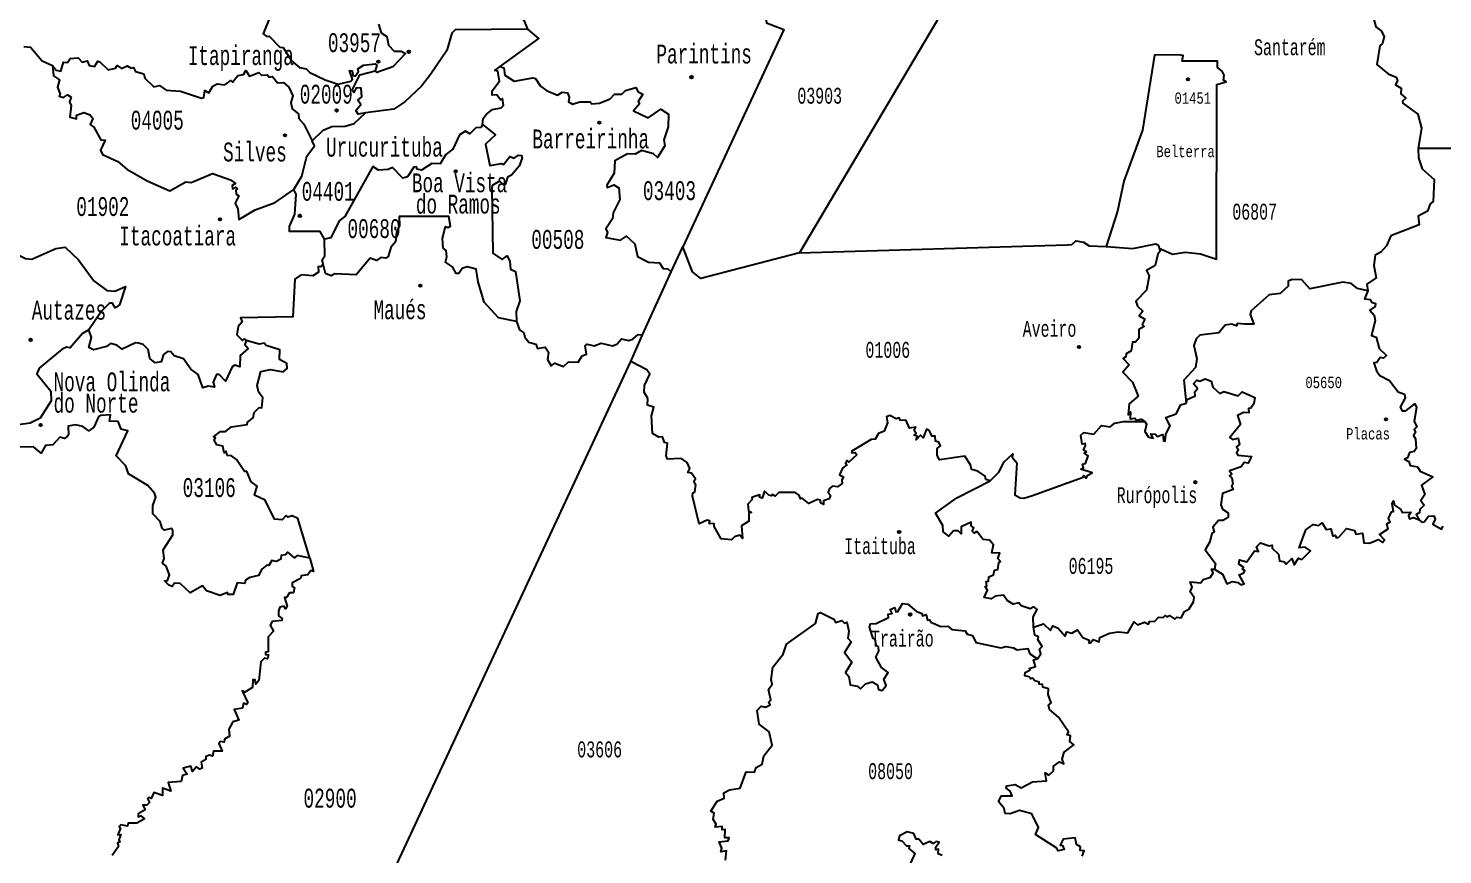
# Model space of a CAD drawing. Header units: millimetres. Extents: x 9851 to 10267, y 23387 to 23778.
# Drawn here: x 9999.4 to 10050.6, y 23670.3 to 23700.3 of the extents above; entities that cross this region are included whole.
import ezdxf
from ezdxf.enums import TextEntityAlignment as Align

# ---------------------------------------------------------------- set-up
doc = ezdxf.new("R2010")
doc.units = ezdxf.units.MM
doc.layers.add('3', color=7, linetype='Continuous')
doc.styles.add('MONOTXT', font='MONOTXT', dxfattribs={"height": 0.2})

# ---------------------------------------------------------------- blocks, each defined once
blk = doc.blocks.new('SEDE')
at = {"layer": '3', "color": 7, "linetype": 'Continuous'}
blk.add_circle((0, 0), 0.00451, dxfattribs=at)

msp = doc.modelspace()

# ---------------------------------------------------------------- linework, layer by layer
at = {"color": 7, "linetype": 'Continuous'}
for p, q in [((10052.203, 23695.922), (10049.727, 23695.932)), ((10022.658, 23691.462), (10023.078, 23692.368)), ((10021.617, 23689.174), (10022.658, 23691.462)), ((10021.197, 23688.211), (10021.617, 23689.174)), ((10012.151, 23668.789), (10021.197, 23688.211))]:
    msp.add_line(p, q, dxfattribs=at)
for points in [[(10034.54, 23703.214), (10034.545, 23702.892), (10034.16, 23702.826), (10034.076, 23702.53), (10033.889, 23702.371), (10033.834, 23702.174), (10033.384, 23701.957), (10033.29, 23701.821), (10033.198, 23701.876), (10033.017, 23701.821), (10032.845, 23701.568), (10032.642, 23701.495), (10032.566, 23701.031), (10027.311, 23692.149)], [(10026.86, 23702.01), (10026.613, 23701.552), (10026.57, 23701.235), (10026.101, 23700.566), (10026.112, 23700.481), (10026.738, 23700.232), (10023.078, 23692.368)], [(10017.465, 23700.243), (10017.33, 23700.573), (10016.69, 23700.996)], [(10008.155, 23700.766), (10007.877, 23700.076), (10008.009, 23699.978), (10008.092, 23699.998), (10008.474, 23699.598), (10008.594, 23699.584), (10008.894, 23699.105), (10009.193, 23698.866), (10009.433, 23698.807), (10009.56, 23698.678), (10010.123, 23698.41), (10010.59, 23698.259), (10011.049, 23698.37), (10011.104, 23698.433), (10011, 23698.754), (10011.095, 23698.74), (10011.122, 23698.581), (10011.202, 23698.541), (10011.33, 23698.711), (10011.3, 23698.81), (10011.507, 23698.947), (10011.926, 23698.99), (10011.989, 23698.942), (10011.935, 23698.741)], [(10012.047, 23700.432), (10012.149, 23700.119), (10012.351, 23699.981), (10012.417, 23699.667), (10012.623, 23699.447), (10012.871, 23699.454), (10013.03, 23699.362), (10012.57, 23698.89), (10011.989, 23698.681), (10011.935, 23698.741)], [(10048.098, 23700.643), (10048.191, 23700.334), (10048.384, 23700.187), (10048.493, 23699.978), (10048.435, 23699.732), (10048.328, 23699.645), (10048.218, 23698.971), (10048.638, 23698.629), (10048.925, 23698.507), (10048.972, 23698.394), (10048.906, 23698.234), (10049.1, 23698.115), (10049.095, 23697.912), (10049.28, 23697.752), (10049.15, 23697.636), (10049.168, 23697.568), (10049.712, 23697.168), (10049.847, 23696.66), (10049.727, 23695.932)], [(10017.465, 23700.243), (10014.83, 23700.225), (10014.713, 23700.099), (10014.533, 23699.482), (10013.933, 23698.607), (10013.615, 23698.187), (10013.009, 23697.614), (10012.608, 23697.348), (10011.585, 23697.217)], [(10016.465, 23698.899), (10017.862, 23699.907), (10017.465, 23700.243)], [(9999.197, 23699.623), (9999.446, 23699.593), (9999.865, 23699.099), (10000.244, 23698.927)], [(10040.338, 23692.311), (10040.82, 23692.097), (10041.278, 23692.175), (10041.837, 23692.105), (10042.413, 23691.915), (10042.432, 23698.246), (10042.765, 23698.337), (10042.664, 23698.396), (10042.687, 23698.579), (10042.62, 23698.729), (10042.455, 23698.856), (10042.456, 23699.091), (10041.174, 23699.09), (10041.205, 23699.292), (10041.009, 23699.322), (10040.173, 23699.303), (10039.734, 23696.594), (10039.057, 23694.742), (10038.83, 23693.659), (10038.418, 23692.378)], [(10000.244, 23698.927), (10000.373, 23698.764), (10000.537, 23698.733), (10000.638, 23699.051), (10000.783, 23699.047), (10000.874, 23699.191), (10001.165, 23699.216), (10001.312, 23699.049), (10001.496, 23699.096), (10001.572, 23698.936), (10001.763, 23698.901), (10001.881, 23699.086), (10001.956, 23699.068), (10002.258, 23698.772), (10002.517, 23698.833), (10002.578, 23698.928), (10002.734, 23698.82), (10002.951, 23698.915), (10003.093, 23698.831), (10003.179, 23698.858), (10003.253, 23698.712), (10003.549, 23698.63), (10003.591, 23698.473), (10003.91, 23698.164), (10004.12, 23698.21), (10004.362, 23698.04), (10004.874, 23698.002), (10005.642, 23697.747), (10005.723, 23697.769), (10005.756, 23698.024), (10005.907, 23697.944), (10006.054, 23698.18), (10006.204, 23698.273), (10006.489, 23698.227), (10006.705, 23698.387), (10006.758, 23698.324), (10006.953, 23698.573), (10007.159, 23698.604), (10007.245, 23698.748), (10007.383, 23698.545), (10007.712, 23698.681), (10007.813, 23698.583), (10008.028, 23698.594), (10008.095, 23698.516), (10008.21, 23698.531), (10008.393, 23698.299), (10008.606, 23698.316), (10008.8, 23698.15), (10008.942, 23697.829), (10008.881, 23697.59), (10008.925, 23697.362), (10009.147, 23697.186), (10009.165, 23697.007), (10009.345, 23696.812), (10009.652, 23696.205)], [(10000.244, 23698.927), (10000.272, 23698.559), (10000.489, 23698.411), (10000.421, 23698.143), (10000.52, 23697.894), (10000.487, 23697.825), (10000.641, 23697.77), (10000.789, 23697.868), (10000.917, 23697.79), (10000.859, 23697.616), (10000.918, 23697.484), (10000.867, 23697.056), (10001.112, 23697.003), (10001.112, 23697.135), (10001.372, 23697.233), (10001.6, 23697.148), (10001.706, 23697.018), (10001.603, 23696.792), (10001.739, 23696.695), (10001.994, 23696.244), (10002.146, 23696.232), (10001.98, 23695.871), (10002.049, 23695.712), (10002.602, 23695.454), (10002.931, 23695.181), (10003.675, 23694.755), (10004.486, 23694.391), (10005.069, 23694.72), (10005.26, 23694.691), (10006.031, 23695.025), (10006.693, 23694.793), (10006.873, 23694.664), (10006.746, 23694.588), (10006.758, 23694.47), (10006.882, 23694.521), (10006.937, 23694.465), (10006.877, 23694.417), (10006.9, 23694.274), (10006.997, 23694.212), (10006.855, 23693.94), (10006.95, 23693.745), (10006.997, 23693.351), (10007.58, 23693.709), (10008.302, 23693.969), (10008.984, 23694.444)], [(10015.818, 23696.795), (10015.839, 23697.009), (10015.958, 23697.153), (10016.183, 23697.337), (10016.502, 23697.395), (10016.578, 23697.48), (10016.548, 23697.739), (10016.47, 23697.695), (10016.337, 23697.866), (10016.174, 23697.856), (10016.172, 23698.015), (10016.436, 23698.363), (10016.372, 23698.722), (10016.267, 23698.755), (10016.465, 23698.899)], [(10016.465, 23698.899), (10016.598, 23698.843), (10016.625, 23698.582), (10016.972, 23698.365), (10017.638, 23698.488), (10017.739, 23698.456), (10017.926, 23698.186), (10018.135, 23698.026), (10018.539, 23697.864), (10018.712, 23697.967), (10018.897, 23697.939), (10018.964, 23697.785), (10018.938, 23697.614), (10019.079, 23697.533), (10019.351, 23697.622), (10019.717, 23697.618), (10019.783, 23697.542), (10020.056, 23697.574), (10020.441, 23697.727), (10020.606, 23697.892), (10020.871, 23697.894), (10021.002, 23698.027), (10021.38, 23698.13), (10021.463, 23697.978), (10021.625, 23697.898), (10021.455, 23697.628), (10021.505, 23697.548), (10021.291, 23697.293), (10021.819, 23697.042), (10022.278, 23697.353), (10022.562, 23697.168), (10022.55, 23696.705), (10022.395, 23696.243), (10022.422, 23696.028), (10022.157, 23695.599), (10022.011, 23695.729), (10021.583, 23695.854), (10021.35, 23695.721), (10021.073, 23695.734), (10020.616, 23695.485), (10020.594, 23695.036), (10020.326, 23694.599), (10020.335, 23694.516), (10020.577, 23694.616), (10020.763, 23694.496), (10020.796, 23694.081), (10020.553, 23693.591), (10020.536, 23693.382), (10020.287, 23693.019), (10020.35, 23692.888), (10020.286, 23692.703), (10020.825, 23692.611), (10021.039, 23692.747), (10021.336, 23692.467), (10021.438, 23692.012), (10021.829, 23691.803), (10022.235, 23691.787), (10022.365, 23691.577), (10022.533, 23691.562), (10022.658, 23691.462)], [(10011.585, 23697.217), (10011.317, 23697.166), (10011.227, 23697.307), (10011.413, 23697.522), (10011.306, 23697.678), (10011.443, 23697.799), (10011.419, 23698.114), (10011.246, 23698.121), (10011.162, 23697.959), (10011.099, 23698.037), (10011.37, 23698.59), (10011.935, 23698.741)], [(10009.652, 23696.205), (10010.051, 23696.588), (10010.355, 23696.722), (10010.841, 23696.738), (10011.174, 23696.829), (10011.585, 23697.217)], [(10015.818, 23696.795), (10015.756, 23696.688), (10015.581, 23696.673), (10015.357, 23696.461), (10015.208, 23696.548), (10014.982, 23696.418), (10014.742, 23695.9), (10014.493, 23695.712), (10014.28, 23695.375), (10013.989, 23695.38), (10013.615, 23695.145), (10013.452, 23695.173), (10013.431, 23695.263), (10013.335, 23695.249), (10013.102, 23694.899), (10012.936, 23694.846), (10012.555, 23695.241), (10012.4, 23695.161), (10012.054, 23695.137), (10011.846, 23695.271), (10010.827, 23693.458), (10010.624, 23693.306), (10010.325, 23692.691), (10010.097, 23692.645)], [(10015.818, 23696.795), (10016.287, 23696.425), (10015.933, 23696.082), (10016.082, 23695.306), (10016.51, 23695.387), (10016.575, 23695.345), (10016.81, 23695.634), (10016.972, 23695.58), (10017.123, 23695.683), (10017.23, 23695.667), (10017.253, 23695.59), (10017.152, 23695.292), (10016.872, 23694.962), (10016.722, 23694.885), (10016.657, 23694.644), (10016.59, 23694.603), (10016.46, 23694.729), (10016.373, 23694.711), (10016.172, 23694.581), (10016.16, 23694.48), (10016.194, 23692.133), (10016.529, 23691.911), (10016.717, 23692.033), (10016.815, 23691.838), (10016.834, 23691.559), (10017.016, 23691.469), (10017.169, 23690.41), (10017.038, 23690.016), (10017.053, 23689.658)], [(10008.984, 23694.444), (10009.279, 23694.928), (10009.457, 23695.643), (10009.736, 23696.017), (10009.652, 23696.205)], [(10049.727, 23695.932), (10049.732, 23695.591), (10049.869, 23695.186), (10050.296, 23694.809), (10050.267, 23694.009), (10050.154, 23693.927), (10050.057, 23693.653), (10049.727, 23693.474), (10049.759, 23693.163), (10048.733, 23692.759), (10048.573, 23692.399), (10048.363, 23692.166), (10048.166, 23692.064), (10048.116, 23691.694), (10048.199, 23691.244), (10047.867, 23691.015), (10047.898, 23690.773)], [(10010.097, 23692.645), (10009.939, 23692.916), (10008.83, 23692.917), (10008.826, 23693.104), (10009.018, 23693.553), (10009.065, 23694.261), (10008.984, 23694.444)], [(10017.053, 23689.658), (10016.405, 23689.794), (10015.881, 23690.363), (10015.659, 23691.096), (10015.596, 23691.551), (10015.265, 23691.638), (10015.08, 23691.582), (10014.962, 23691.403), (10014.861, 23691.397), (10014.735, 23691.642), (10014.48, 23691.811), (10014.529, 23692.008), (10014.501, 23692.226), (10014.389, 23692.315), (10014.371, 23692.678), (10014.48, 23693.104), (10014.569, 23693.062), (10014.658, 23693.112), (10014.594, 23693.46), (10012.797, 23693.461), (10012.813, 23693.131), (10012.698, 23692.898), (10012.662, 23692.548), (10012.499, 23692.342), (10012.406, 23692.02), (10012.32, 23691.953), (10012.134, 23691.978), (10011.975, 23691.864), (10011.749, 23691.954), (10011.247, 23691.355), (10010.464, 23691.387), (10010.331, 23691.308), (10010.133, 23691.404), (10010.051, 23691.733)], [(10010.051, 23691.733), (10010.01, 23691.896), (10010.107, 23692.039), (10010.097, 23692.645)], [(9998.415, 23692.363), (9999.26, 23691.943), (9999.496, 23691.92), (10000.363, 23692.3), (10000.694, 23692.358), (10001.181, 23691.896), (10001.735, 23691.132), (10002.21, 23690.786), (10002.499, 23690.764), (10002.883, 23690.93), (10002.667, 23690.267), (10002.505, 23690.157), (10002.419, 23690.329), (10002.309, 23690.323), (10002.015, 23690.033), (10001.56, 23689.358)], [(10027.311, 23692.149), (10023.733, 23691.222), (10023.423, 23691.463), (10023.078, 23692.368)], [(10027.311, 23692.149), (10037.005, 23692.434), (10037.176, 23692.446), (10037.317, 23692.585), (10037.594, 23692.531), (10037.797, 23692.398), (10038.418, 23692.378)], [(10038.418, 23692.378), (10039.387, 23692.301), (10040.212, 23692.473), (10040.308, 23692.428), (10040.338, 23692.311)], [(10040.338, 23692.311), (10040.379, 23692.213), (10040.29, 23692.101), (10040.196, 23691.692), (10039.88, 23691.507), (10039.976, 23691.312), (10039.88, 23690.795), (10039.497, 23690.396), (10039.554, 23690.211), (10039.74, 23690.031), (10039.618, 23689.865), (10039.817, 23689.741), (10039.719, 23689.548), (10039.797, 23689.479), (10039.602, 23689.373), (10039.599, 23689.061), (10039.479, 23688.915), (10039.376, 23688.907), (10039.323, 23688.591), (10039.144, 23688.488), (10039.135, 23688.381), (10039.032, 23688.318), (10039.249, 23688.084), (10039.015, 23687.829), (10039.373, 23687.463), (10039.578, 23686.951), (10039.246, 23686.683), (10039.212, 23686.28), (10039.301, 23686.382), (10039.291, 23686.136), (10039.46, 23686.163), (10039.516, 23686.08), (10039.68, 23686.12), (10039.821, 23686.037)], [(10010.051, 23691.733), (10009.958, 23691.634), (10009.869, 23691.646), (10009.877, 23691.448), (10009.674, 23691.314), (10009.249, 23691.346), (10009.018, 23691.191), (10008.942, 23689.831), (10007.052, 23689.793), (10007.107, 23689.644), (10006.972, 23689.477), (10006.918, 23689.178), (10007.127, 23688.969), (10007.18, 23689.028), (10007.26, 23688.969)], [(10047.898, 23690.773), (10047.528, 23690.849), (10047.292, 23691.04), (10046.987, 23691.088), (10045.798, 23690.845), (10045.501, 23691.163), (10045.155, 23691.175), (10045.016, 23691.115), (10045.017, 23690.942), (10044.719, 23690.67), (10044.318, 23690.621), (10043.674, 23690.043), (10043.633, 23689.919), (10043.764, 23689.569), (10043.434, 23689.559), (10043.169, 23689.591), (10043.135, 23689.507), (10042.957, 23689.569), (10042.728, 23689.521), (10042.497, 23689.25), (10041.807, 23689.165), (10041.672, 23689.031), (10041.588, 23688.793), (10041.699, 23688.323), (10041.657, 23687.989), (10041.228, 23687.532), (10041.318, 23686.705)], [(10047.898, 23690.773), (10047.774, 23690.478), (10047.983, 23690.458), (10048.036, 23690.358), (10048.177, 23690.306), (10048.16, 23690.203), (10047.976, 23690.068), (10048.127, 23689.893), (10048.163, 23689.692), (10048.025, 23689.155), (10048.195, 23689.093), (10048.309, 23688.683), (10048.571, 23688.432), (10048.463, 23688.328), (10048.343, 23688.36), (10048.221, 23688.18), (10048.117, 23688.168), (10048.213, 23687.868), (10048.333, 23687.704), (10048.683, 23687.517), (10048.996, 23687.113), (10049.23, 23687.022), (10049.255, 23686.893), (10049.064, 23686.554), (10049.146, 23686.42), (10049.28, 23686.426), (10049.599, 23686.677), (10049.656, 23686.541), (10049.58, 23686.055), (10049.678, 23685.844), (10049.578, 23685.752), (10049.624, 23685.637), (10049.548, 23685.529), (10049.623, 23685.408), (10049.655, 23685.057), (10049.577, 23684.946), (10049.406, 23684.916), (10049.333, 23684.727), (10049.232, 23684.677), (10049.385, 23684.593), (10049.427, 23684.446), (10049.702, 23684.396), (10049.794, 23684.244), (10050.257, 23684.035), (10049.847, 23683.734), (10049.963, 23683.39), (10049.816, 23683.176), (10049.937, 23683.008), (10049.777, 23682.846), (10049.766, 23682.728), (10049.649, 23682.674), (10049.756, 23682.478)], [(10017.053, 23689.658), (10017.164, 23689.355), (10017.323, 23689.253), (10017.353, 23689.089), (10017.494, 23688.916), (10017.75, 23688.839), (10017.807, 23688.687), (10018.087, 23688.726), (10018.217, 23688.547), (10018.172, 23688.285), (10018.303, 23688.058), (10018.445, 23688.147), (10018.755, 23688.029), (10018.936, 23688.202), (10019.286, 23688.182), (10019.426, 23688.421), (10019.588, 23688.48), (10019.534, 23688.777), (10019.613, 23688.844), (10019.871, 23688.779), (10020.114, 23688.874), (10020.527, 23688.773), (10020.685, 23688.835), (10020.857, 23689.03), (10021.104, 23688.971), (10021.272, 23689.019), (10021.455, 23689.189), (10021.617, 23689.174)], [(10001.56, 23689.358), (10001.324, 23689.229), (10000.874, 23688.705), (10000.752, 23688.729), (10000.595, 23688.657), (9999.757, 23687.967), (9999.669, 23687.758), (10000.175, 23687.138), (10000.187, 23686.789), (9999.789, 23686.158), (9999.436, 23685.981), (9999.001, 23685.912), (9998.634, 23685.598)], [(10007.26, 23688.969), (10007.204, 23688.828), (10007.327, 23688.682), (10007.035, 23688.424), (10007.025, 23688.016), (10006.846, 23688.075), (10006.747, 23688.021), (10006.505, 23687.497), (10006.282, 23687.738), (10006.177, 23687.738), (10006.067, 23687.46), (10006.111, 23687.275), (10005.883, 23687.319), (10005.686, 23687.262), (10005.52, 23687.738), (10005.248, 23687.935), (10004.982, 23688.311), (10004.649, 23688.418), (10004.524, 23688.558), (10004.412, 23688.576), (10004.265, 23688.462), (10004.173, 23688.2), (10003.959, 23688.161), (10003.768, 23688.314), (10003.706, 23688.646), (10003.526, 23688.827), (10003.357, 23688.87), (10003.249, 23688.882), (10002.763, 23688.663), (10002.571, 23688.808), (10002.34, 23688.865), (10002.197, 23688.758), (10001.727, 23688.634), (10001.557, 23688.718), (10001.648, 23689.077), (10001.56, 23689.358)], [(10009.563, 23681.088), (10009.133, 23682.52), (10008.92, 23682.621), (10008.769, 23682.572), (10008.703, 23682.629), (10008.562, 23682.479), (10008.283, 23682.495), (10007.947, 23683.191), (10007.561, 23683.363), (10007.651, 23683.689), (10007.433, 23683.855), (10007.277, 23684.231), (10007.199, 23684.23), (10006.904, 23684.66), (10006.722, 23684.795), (10006.571, 23684.804), (10006.532, 23684.961), (10006.456, 23684.906), (10006.413, 23685.143), (10006.197, 23685.194), (10006.101, 23685.364), (10006.144, 23685.444), (10006.076, 23685.487), (10006.332, 23685.676), (10006.508, 23685.671), (10006.72, 23685.848), (10007.299, 23685.928), (10007.3, 23686.008), (10007.509, 23686.168), (10007.548, 23686.361), (10007.724, 23686.548), (10007.821, 23686.534), (10007.863, 23686.891), (10007.705, 23687.108), (10007.66, 23687.336), (10007.785, 23687.854), (10008.142, 23687.918), (10008.598, 23687.84), (10008.748, 23687.959), (10008.733, 23688.133), (10008.469, 23688.278), (10008.481, 23688.639), (10007.987, 23688.788), (10007.907, 23688.877), (10007.724, 23688.833), (10007.26, 23688.969)], [(10034.215, 23683.889), (10034.053, 23683.941), (10034.037, 23684.061), (10033.773, 23684.24), (10033.543, 23684.293), (10033.502, 23684.473), (10033.29, 23684.783), (10032.374, 23684.649), (10032.29, 23684.803), (10032.29, 23685.065), (10032.412, 23685.155), (10032.351, 23685.283), (10032.239, 23685.326), (10032.216, 23685.512), (10032.113, 23685.505), (10032.005, 23685.717), (10031.908, 23685.754), (10031.783, 23685.446), (10031.69, 23685.548), (10031.531, 23685.37), (10031.579, 23685.498), (10031.46, 23685.547), (10031.535, 23685.602), (10031.465, 23685.715), (10031.52, 23685.832), (10031.286, 23685.799), (10031.169, 23686.079), (10030.958, 23686.084), (10030.912, 23686.173), (10030.809, 23686.137), (10030.576, 23686.254), (10030.463, 23686.208), (10030.493, 23685.99), (10030.376, 23685.691), (10030.162, 23685.607), (10030.047, 23685.395), (10029.897, 23685.385), (10029.205, 23684.962), (10029.198, 23684.901), (10029.32, 23684.909), (10029.384, 23684.829), (10029.088, 23684.568), (10029.033, 23684.623), (10028.976, 23684.525), (10029.022, 23684.472), (10028.858, 23684.343), (10028.76, 23684.102), (10028.905, 23684.017), (10028.836, 23683.924), (10028.853, 23683.797), (10028.688, 23683.673), (10028.505, 23683.689), (10028.397, 23683.613), (10028.339, 23683.479), (10028.432, 23683.359), (10028.378, 23683.24), (10028.177, 23683.166), (10028.173, 23683.031), (10028.063, 23683.093), (10028.066, 23683.192), (10027.961, 23683.207), (10027.647, 23683.072), (10027.402, 23683.264), (10027.338, 23683.238), (10027.293, 23683.368), (10027.151, 23683.462), (10026.552, 23683.471), (10026.419, 23683.327), (10026.316, 23683.399), (10026.289, 23683.343), (10026.196, 23683.366), (10026.039, 23683.517), (10025.953, 23683.265), (10025.86, 23683.295), (10025.871, 23683.386), (10025.752, 23683.346), (10025.576, 23683.282), (10025.591, 23683.208), (10025.429, 23683.04), (10025.457, 23682.807), (10025.564, 23682.747), (10025.474, 23682.725), (10025.471, 23682.431), (10025.202, 23682.259), (10025.243, 23681.794), (10025.142, 23681.914), (10024.95, 23681.865), (10024.845, 23681.746), (10024.472, 23681.782), (10024.209, 23682.229), (10024.215, 23682.331), (10024.036, 23682.337), (10024.055, 23682.439), (10023.964, 23682.469), (10023.668, 23682.336), (10023.423, 23683.33), (10023.44, 23683.456), (10023.509, 23683.488), (10023.546, 23683.744), (10023.474, 23683.87), (10023.543, 23683.964), (10023.395, 23684.169), (10023.263, 23684.186), (10023.328, 23684.329), (10023.234, 23684.549), (10023.093, 23684.65), (10022.992, 23684.701), (10022.527, 23684.673), (10022.476, 23684.794), (10022.518, 23685.249), (10022.419, 23685.277), (10022.343, 23685.486), (10022.203, 23685.474), (10021.982, 23685.606), (10021.942, 23686.243), (10022.027, 23686.552), (10021.801, 23686.634), (10021.808, 23686.865), (10021.683, 23687.099), (10021.695, 23687.343), (10021.881, 23687.749), (10021.78, 23687.912), (10021.197, 23688.211)], [(10041.318, 23686.705), (10041.352, 23686.838), (10041.644, 23686.971), (10041.632, 23687.115), (10041.728, 23687.227), (10041.576, 23687.401), (10041.701, 23687.539), (10041.815, 23687.498), (10041.998, 23687.577), (10042.219, 23687.496), (10042.284, 23687.284), (10042.534, 23687.056), (10042.677, 23687.129), (10043.205, 23686.973), (10043.342, 23687.115), (10043.806, 23686.901), (10043.768, 23686.674), (10043.66, 23686.522), (10043.568, 23686.51), (10043.587, 23686.348), (10043.39, 23686.365), (10043.178, 23686.256), (10043.288, 23685.93), (10042.892, 23685.463), (10042.998, 23685.38), (10043.205, 23685.435), (10043.25, 23685.204), (10043.145, 23685.117), (10043.21, 23685.011), (10043.145, 23684.904), (10043.19, 23684.82), (10043.687, 23684.764), (10043.559, 23684.527), (10043.421, 23684.552), (10043.31, 23684.399), (10042.889, 23684.251), (10042.972, 23684.14), (10042.884, 23684.07), (10042.972, 23683.993), (10043.009, 23683.787), (10042.953, 23683.692), (10043.015, 23683.57), (10042.628, 23683.424), (10042.572, 23683.015), (10042.635, 23682.859), (10042.833, 23682.734), (10042.832, 23682.565), (10042.647, 23682.446), (10042.492, 23682.453), (10042.28, 23682.209), (10042.326, 23682.031), (10042.241, 23681.983), (10042.177, 23681.674), (10042, 23681.392), (10042.377, 23680.896), (10042.338, 23680.694)], [(10039.821, 23686.037), (10039.875, 23685.941), (10039.819, 23685.672), (10039.951, 23685.469), (10040.124, 23685.433), (10040.035, 23685.596), (10040.202, 23685.576), (10040.259, 23685.493), (10040.472, 23685.562), (10040.496, 23685.337), (10040.556, 23685.324), (10040.577, 23685.583), (10040.732, 23685.875), (10040.58, 23686.179), (10040.95, 23686.32), (10041.128, 23686.638), (10041.318, 23686.705)], [(10009.563, 23681.088), (10009.1, 23681.182), (10009.003, 23681.098), (10008.766, 23681.3), (10008.686, 23681.202), (10008.525, 23681.18), (10008.51, 23681.05), (10008.354, 23680.967), (10008.186, 23681.007), (10008.084, 23680.824), (10008.002, 23680.838), (10007.824, 23680.69), (10007.703, 23680.454), (10007.388, 23680.387), (10007.238, 23680.292), (10007.213, 23680.167), (10006.932, 23680.19), (10006.782, 23679.765), (10006.606, 23679.767), (10006.575, 23679.846), (10006.314, 23679.731), (10005.825, 23679.899), (10005.68, 23680.083), (10005.227, 23679.836), (10004.871, 23680.167), (10004.664, 23680.183), (10004.577, 23680.066), (10004.449, 23680.113), (10004.302, 23680.267), (10004.408, 23680.273), (10004.48, 23680.485), (10004.353, 23680.803), (10004.228, 23680.909), (10004.285, 23681.071), (10004.254, 23681.387), (10004.601, 23681.935), (10004.596, 23682.085), (10004.551, 23682.167), (10004.3, 23682.107), (10004.214, 23682.171), (10004.138, 23682.413), (10003.873, 23682.691), (10003.875, 23683), (10003.978, 23683.302), (10003.94, 23683.447), (10003.694, 23683.714), (10002.993, 23684.143), (10002.9, 23684.435), (10002.548, 23684.792), (10002.972, 23685.694), (10002.723, 23685.764), (10002.615, 23686.033), (10002.304, 23686.051), (10002.34, 23686.275), (10001.996, 23686.259), (10001.901, 23686.203), (10001.737, 23685.831), (10001.553, 23685.703), (10001.335, 23685.856), (10001.079, 23685.919), (10000.809, 23685.864), (10000.816, 23685.551), (10000.755, 23685.472), (10000.675, 23685.421), (10000.511, 23685.467), (10000.249, 23685.195), (9999.987, 23685.17), (9999.831, 23684.894), (9999.555, 23685.123), (9998.805, 23685.113)], [(10034.215, 23683.889), (10034.523, 23684.197), (10034.722, 23684.576), (10035.038, 23684.867), (10035.01, 23684.743), (10035.18, 23684.544), (10035.109, 23683.383), (10035.297, 23683.278), (10035.438, 23683.255), (10035.752, 23683.362), (10037.586, 23684.02), (10037.611, 23684.079), (10037.696, 23683.99), (10037.748, 23684.096), (10037.915, 23684.179), (10037.497, 23684.305), (10037.601, 23684.359), (10037.565, 23684.488), (10037.669, 23684.51), (10037.763, 23684.792), (10037.619, 23684.892), (10037.707, 23684.942), (10037.601, 23684.997), (10037.669, 23685.171), (10037.65, 23685.236), (10037.546, 23685.211), (10037.499, 23685.545), (10037.603, 23685.639), (10037.969, 23685.584), (10038.249, 23685.888), (10038.566, 23685.845), (10038.725, 23685.974), (10039.048, 23686.042), (10039.821, 23686.037)], [(10035.78, 23678.593), (10035.777, 23678.964), (10035.919, 23679.225), (10035.791, 23679.328), (10035.666, 23679.25), (10035.338, 23679.357), (10035.258, 23679.47), (10035.049, 23679.421), (10034.824, 23679.559), (10034.694, 23679.742), (10034.398, 23679.71), (10034.246, 23679.613), (10033.994, 23679.666), (10034.113, 23679.933), (10034.038, 23680.064), (10034.094, 23680.09), (10034.064, 23680.244), (10034.157, 23680.25), (10034.16, 23680.413), (10034.333, 23680.484), (10034.374, 23680.649), (10034.494, 23680.673), (10034.525, 23680.926), (10034.586, 23680.971), (10034.496, 23681.072), (10034.559, 23681.273), (10034.274, 23681.283), (10034.335, 23681.569), (10034.188, 23681.736), (10033.957, 23681.764), (10033.726, 23682.049), (10033.63, 23681.996), (10033.561, 23682.067), (10033.628, 23682.184), (10033.527, 23682.252), (10033.522, 23682.39), (10033.163, 23682.217), (10033.168, 23681.963), (10033.051, 23682.08), (10032.886, 23682.08), (10032.716, 23681.888), (10032.506, 23682.042), (10032.496, 23682.266), (10032.231, 23682.721), (10033.005, 23683.272), (10034.215, 23683.889)], [(10042.338, 23680.694), (10042.626, 23680.513), (10042.789, 23680.16), (10042.988, 23680.243), (10043.19, 23680.211), (10043.298, 23680.118), (10043.422, 23680.158), (10043.232, 23680.486), (10043.401, 23680.551), (10043.444, 23680.637), (10043.356, 23680.68), (10043.392, 23680.766), (10043.224, 23680.873), (10043.253, 23681.031), (10043.519, 23680.956), (10043.797, 23681.357), (10043.937, 23681.323), (10043.86, 23681.502), (10044.01, 23681.637), (10044.327, 23681.53), (10044.435, 23681.557), (10044.432, 23681.453), (10044.664, 23681.235), (10044.695, 23680.995), (10044.877, 23680.954), (10044.937, 23680.864), (10045.145, 23681.069), (10045.232, 23680.84), (10045.384, 23681.091), (10045.508, 23681.039), (10045.817, 23681.348), (10045.633, 23681.49), (10045.414, 23681.464), (10045.65, 23682.112), (10045.916, 23682.308), (10046.127, 23682.269), (10046.247, 23682.363), (10046.386, 23682.128), (10046.562, 23682.153), (10046.624, 23681.886), (10046.727, 23681.923), (10046.752, 23681.829), (10046.845, 23681.844), (10047.127, 23682.156), (10047.415, 23682.083), (10047.469, 23681.961), (10047.709, 23681.992), (10047.753, 23681.641), (10047.958, 23681.632), (10048.276, 23681.764), (10048.431, 23681.658), (10048.499, 23681.753), (10048.319, 23681.947), (10048.639, 23682.148), (10048.586, 23682.326), (10048.712, 23682.403), (10048.651, 23682.527), (10048.755, 23682.769), (10048.827, 23682.78), (10048.783, 23683.049), (10048.828, 23683.16), (10048.862, 23683.01), (10049.077, 23682.865), (10049.138, 23682.739), (10049.451, 23682.758), (10049.372, 23682.625), (10049.403, 23682.51), (10049.547, 23682.564), (10049.756, 23682.478)], [(10049.756, 23682.478), (10049.857, 23682.385), (10049.941, 23682.398), (10050.098, 23682.606), (10050.294, 23682.621), (10050.332, 23682.495), (10050.251, 23682.323), (10050.561, 23682.137), (10050.627, 23682.241)], [(10009.563, 23681.088), (10009.697, 23680.598), (10009.605, 23680.646), (10009.492, 23680.484), (10009.255, 23680.445), (10009.223, 23680.351), (10008.92, 23680.195), (10008.927, 23680.078), (10009.009, 23680.02), (10008.975, 23679.833), (10008.828, 23679.829), (10008.723, 23679.667), (10008.645, 23679.667), (10008.738, 23679.351), (10008.686, 23679.255), (10008.618, 23679.353), (10008.471, 23679.314), (10008.424, 23679.166), (10008.431, 23678.995), (10008.567, 23678.907), (10008.549, 23678.827), (10008.194, 23678.796), (10008.123, 23678.658), (10008.247, 23678.437), (10008.049, 23678.233), (10008.05, 23677.698), (10007.953, 23677.687), (10007.957, 23677.593), (10008.062, 23677.58), (10008.026, 23677.444), (10007.92, 23677.459), (10007.794, 23677.333), (10007.71, 23676.652), (10007.604, 23676.527), (10007.579, 23676.68), (10007.495, 23676.674), (10007.491, 23676.396), (10007.205, 23676.238), (10007.109, 23676.285), (10007.316, 23675.851), (10007.264, 23675.79), (10007.157, 23675.836), (10007.12, 23675.655), (10006.822, 23675.606), (10006.987, 23675.217), (10006.768, 23675.156), (10006.632, 23674.895), (10006.656, 23674.635), (10006.471, 23674.525), (10006.454, 23674.426), (10006.326, 23674.446), (10006.265, 23674.374), (10006.385, 23674.09), (10006.079, 23674.096), (10006.033, 23673.914), (10005.927, 23673.954), (10005.795, 23673.903), (10005.799, 23673.793), (10005.631, 23673.7), (10005.668, 23673.481), (10005.576, 23673.446), (10005.458, 23673.534), (10005.309, 23673.362), (10005.252, 23673.549), (10004.978, 23673.486), (10005.117, 23673.264), (10004.945, 23673.209), (10004.898, 23672.999), (10004.432, 23672.956), (10004.525, 23672.647), (10004.226, 23672.756), (10004.224, 23672.493), (10003.91, 23672.593), (10003.813, 23672.376), (10003.745, 23672.427), (10003.679, 23672.385), (10003.752, 23672.237), (10003.657, 23672.139), (10003.512, 23672.142), (10003.592, 23671.97), (10003.338, 23671.829), (10003.339, 23671.72), (10003.442, 23671.748), (10003.57, 23671.64), (10003.29, 23671.492), (10002.984, 23671.483), (10002.958, 23671.383), (10002.719, 23671.422), (10002.65, 23671.373), (10002.702, 23671.303), (10002.608, 23671.066), (10002.711, 23671.081), (10002.639, 23670.878), (10002.676, 23670.802), (10002.599, 23670.774), (10002.631, 23670.643), (10002.397, 23670.322)], [(10035.78, 23678.593), (10036.15, 23678.707), (10036.397, 23678.466), (10036.485, 23678.64), (10036.681, 23678.551), (10036.928, 23678.261), (10036.994, 23678.421), (10037.172, 23678.375), (10037.373, 23678.494), (10037.577, 23678.211), (10037.795, 23678.115), (10037.788, 23678.014), (10037.847, 23678.016), (10037.944, 23678.137), (10038.162, 23678.062), (10038.185, 23678.218), (10038.533, 23678.368), (10038.846, 23678.419), (10039.204, 23678.38), (10039.433, 23678.777), (10039.548, 23678.668), (10039.8, 23678.771), (10039.949, 23678.698), (10039.985, 23678.789), (10040.179, 23678.806), (10040.317, 23678.946), (10040.477, 23678.941), (10040.549, 23679.006), (10040.621, 23678.965), (10040.709, 23679.015), (10040.903, 23678.872), (10040.975, 23678.951), (10041.139, 23678.926), (10041.25, 23679.151), (10041.42, 23679.248), (10041.585, 23679.505), (10041.601, 23679.668), (10041.462, 23679.865), (10041.537, 23680.032), (10041.458, 23680.231), (10041.85, 23680.196), (10041.936, 23680.314), (10042.198, 23680.396), (10042.297, 23680.559), (10042.237, 23680.683), (10042.338, 23680.694)], [(10024.627, 23670.148), (10024.658, 23670.48), (10024.457, 23670.45), (10024.487, 23670.583), (10024.4, 23670.815), (10024.719, 23670.842), (10024.757, 23670.959), (10024.601, 23670.96), (10024.612, 23671.253), (10024.505, 23671.244), (10024.508, 23671.365), (10024.251, 23671.346), (10024.285, 23671.447), (10024.183, 23671.625), (10024.218, 23671.855), (10024.096, 23671.924), (10024.32, 23672.283), (10024.574, 23672.395), (10024.567, 23672.586), (10024.768, 23672.7), (10025.156, 23672.756), (10025.378, 23673.346), (10025.678, 23673.339), (10025.737, 23673.501), (10025.951, 23673.62), (10026.01, 23673.927), (10026.316, 23674.311), (10026.201, 23674.8), (10025.845, 23675.072), (10025.774, 23675.564), (10025.915, 23675.724), (10026.072, 23675.689), (10026.24, 23675.776), (10026.18, 23675.856), (10026.262, 23675.95), (10026.186, 23676.328), (10026.319, 23676.528), (10026.276, 23676.674), (10026.335, 23677.14), (10026.713, 23677.604), (10026.836, 23677.969), (10027.887, 23678.716), (10027.98, 23679.078), (10028.061, 23679.124), (10028.546, 23678.881), (10028.611, 23678.762), (10028.837, 23678.832), (10028.931, 23678.733), (10029.018, 23678.764), (10029.099, 23678.439), (10029.056, 23678.193), (10029.18, 23678.059), (10028.938, 23677.665), (10029.196, 23677.323), (10028.969, 23676.951), (10029.094, 23676.804), (10029.139, 23676.496), (10029.392, 23676.454), (10029.52, 23676.355), (10029.693, 23676.539), (10029.94, 23676.602), (10030.128, 23676.499), (10030.172, 23676.326), (10030.298, 23676.296), (10030.448, 23676.469), (10030.36, 23676.703), (10030.514, 23676.95), (10030.273, 23677.125), (10030.07, 23677.505), (10030.178, 23677.724), (10030.167, 23677.881), (10030.083, 23677.937), (10030.053, 23678.145), (10029.969, 23678.177), (10029.842, 23678.59), (10029.882, 23678.711), (10030.08, 23678.718), (10030.527, 23678.939), (10030.521, 23679.061), (10030.668, 23679.087), (10030.589, 23679.23), (10030.758, 23679.295), (10030.801, 23679.145), (10030.865, 23679.152), (10031.032, 23679.442), (10031.236, 23679.418), (10031.528, 23679.162), (10031.737, 23679.077), (10031.766, 23678.992), (10031.893, 23679.045), (10031.939, 23678.843), (10032.019, 23678.859), (10032.06, 23678.765), (10032.422, 23678.614), (10032.684, 23678.623), (10032.829, 23678.503), (10033.314, 23678.454), (10033.377, 23678.339), (10033.572, 23678.282), (10033.694, 23678.034), (10034.595, 23677.839), (10034.781, 23677.886), (10035.06, 23677.835), (10035.183, 23677.77), (10035.578, 23677.814), (10035.655, 23677.621), (10035.929, 23677.44)], [(10035.929, 23677.44), (10036.047, 23677.622), (10036.002, 23677.785), (10036.102, 23677.888), (10035.938, 23678.14), (10035.961, 23678.241), (10035.828, 23678.296), (10035.78, 23678.593)], [(10037.551, 23670.289), (10037.621, 23670.483), (10037.48, 23670.494), (10037.489, 23670.63), (10037.347, 23670.721), (10037.298, 23670.951), (10036.853, 23670.911), (10036.749, 23670.696), (10036.838, 23670.681), (10036.894, 23670.534), (10036.674, 23670.486), (10036.629, 23670.578), (10035.862, 23671.083), (10035.965, 23671.333), (10035.722, 23671.82), (10035.274, 23671.947), (10034.934, 23671.83), (10034.761, 23671.843), (10034.727, 23672.019), (10034.518, 23672.274), (10034.619, 23672.478), (10035.017, 23672.476), (10034.94, 23672.647), (10034.798, 23672.752), (10034.822, 23672.835), (10035.115, 23672.893), (10035.34, 23672.772), (10035.752, 23672.986), (10036.255, 23673.017), (10036.208, 23673.305), (10036.338, 23673.232), (10036.513, 23673.384), (10036.514, 23673.558), (10036.729, 23673.705), (10036.889, 23673.64), (10036.828, 23673.802), (10036.894, 23674.063), (10037.242, 23674.33), (10037.1, 23674.448), (10037.123, 23674.656), (10037.003, 23674.688), (10037.047, 23674.792), (10036.684, 23675.331), (10036.369, 23675.608), (10036.331, 23675.764), (10036.422, 23675.841), (10036.319, 23676.153), (10036.329, 23676.35), (10036.119, 23676.418), (10036.113, 23676.506), (10035.987, 23676.52), (10035.991, 23676.6), (10035.827, 23676.639), (10035.752, 23676.744), (10035.677, 23676.714), (10035.627, 23676.792), (10035.466, 23676.826), (10035.484, 23676.951), (10035.661, 23677.041), (10035.63, 23677.092), (10035.851, 23677.161), (10035.789, 23677.408), (10035.929, 23677.44)], [(10032.474, 23670.317), (10032.332, 23670.38), (10032.344, 23670.55), (10032.262, 23670.522), (10032.228, 23670.605), (10032.371, 23670.804), (10032.256, 23670.826), (10032.148, 23670.751), (10032.028, 23670.821), (10031.784, 23670.713), (10031.625, 23670.912), (10031.531, 23670.907), (10031.45, 23671.117), (10031.208, 23671.171), (10030.933, 23671.025), (10030.898, 23670.873), (10031.017, 23670.852), (10031.177, 23670.668), (10031.286, 23670.667), (10031.267, 23670.574), (10031.482, 23670.387), (10031.331, 23670.043)]]:
    msp.add_lwpolyline(points, dxfattribs=at)
for p in [(10013.152, 23699.43), (10012.044, 23699.074), (10023.394, 23698.51), (10041.38, 23698.43), (10010.533, 23697.305), (10020.052, 23696.86), (10008.66, 23696.405), (10014.849, 23695.096), (10006.31, 23693.363), (10009.202, 23693.485), (10013.566, 23690.957), (9999.447, 23688.996), (10037.435, 23688.738), (10048.552, 23686.116), (9999.81, 23685.913), (10041.649, 23683.838), (10030.916, 23682.032), (10031.316, 23679.049)]:
    msp.add_point(p, dxfattribs=at)

# ---------------------------------------------------------------- block references
for p, xscale, yscale, zscale, rotation in [((10013.152, 23699.43), 9.999999999999998, 9.999999999999998, 9.999999999999998, 359.9359668944152), ((10012.044, 23699.074), 10, 10, 10, 359.9242275043521), ((10023.394, 23698.51), 10, 10, 10, 0.004002070758742923), ((10041.38, 23698.43), 10.00002014029612, 10.00002014029612, 10, 0.114992678922464), ((10010.533, 23697.305), 10.00001657543381, 10.00001657543381, 10, 359.895679470663), ((10020.052, 23696.86), 10, 10, 10, 359.9674498279444), ((10008.66, 23696.405), 9.999978622581867, 9.999978622581867, 10, 359.8713997431863), ((10014.849, 23695.096), 10.0000119505435, 10.0000119505435, 10, 359.9114209043003), ((10006.31, 23693.363), 10, 10, 10, 359.8193729634028), ((10009.202, 23693.485), 9.999989031517021, 9.999989031517021, 10, 359.8471205476764), ((10013.566, 23690.957), 9.999982301516367, 9.999982301516367, 10, 359.862328389542), ((9999.447, 23688.996), 9.999999999999998, 9.999999999999998, 9.999999999999998, 359.7011772510817), ((10037.435, 23688.738), 10, 10, 10, 0.04375596519369147), ((9999.81, 23685.913), 9.999982061581184, 9.999982061581184, 10, 359.66755886013), ((10048.552, 23686.116), 10.00001894366046, 10.00001894366046, 10, 0.1115242311465403), ((10041.649, 23683.838), 10, 10, 10, 0.04989246959611916), ((10030.916, 23682.032), 9.999999999999998, 9.999999999999998, 9.999999999999998, 359.9469058763785), ((10031.316, 23679.049), 10, 10, 10, 359.9287631770854)]:
    msp.add_blockref('SEDE', p, dxfattribs=dict(at, xscale=xscale, yscale=yscale, zscale=zscale, rotation=rotation))

# ---------------------------------------------------------------- texts
at = {"color": 7, "linetype": 'Continuous', "style": 'MONOTXT'}
for s, height, width, p in [('03957', 0.6831, 0.649999, (10011.18, 23699.76)), ('02009', 0.6834, 0.649999, (10010.159, 23697.893)), ('03903', 0.5756, 0.649998, (10028.038, 23697.837)), ('04005', 0.6835, 0.649998, (10004.035, 23696.952)), ('04401', 0.6835, 0.65, (10010.23, 23694.374)), ('03403', 0.6837, 0.649999, (10022.594, 23694.4)), ('01902', 0.6837, 0.650001, (10002.064, 23693.824)), ('06807', 0.5758, 0.650001, (10043.797, 23693.638)), ('00680', 0.6838, 0.65, (10011.889, 23693.025)), ('00508', 0.6839, 0.65, (10018.55, 23692.632)), ('01006', 0.5761, 0.650002, (10030.505, 23688.632)), ('03106', 0.6845, 0.650001, (10005.919, 23683.645)), ('06195', 0.5766, 0.650001, (10037.868, 23680.806)), ('03606', 0.5787, 0.649998, (10020.065, 23674.161)), ('08050', 0.5772, 0.649999, (10030.605, 23673.372)), ('02900', 0.6856, 0.65, (10010.297, 23672.393))]:
    msp.add_text(s, height=height, dxfattribs=dict(at, width=width)).set_placement(p, align=Align.MIDDLE)
for s, height, width, p in [('Santar%%233m', 0.57546, 0.649999, (10043.776, 23699.882)), ('Belterra', 0.4101, 0.745632, (10040.235, 23696.022)), ('Placas', 0.4106, 0.745633, (10047.11, 23685.797)), ('Itaituba', 0.5766, 0.649998, (10028.925, 23681.811))]:
    msp.add_text(s, height=height, dxfattribs=dict(at, width=width)).set_placement(p, align=Align.TOP_LEFT)
at = {"color": 7, "linetype": 'Continuous', "style": 'MONOTXT', "width": 0.649999}
msp.add_text('Itapiranga', height=0.6835, dxfattribs=at).set_placement((10007.063, 23698.949), align=Align.CENTER)
at = {"color": 7, "linetype": 'Continuous', "style": 'MONOTXT'}
for s, height, rotation, width, p in [('Parintins', 0.6834, 0, 0.649999, (10022.121, 23699.006)), ('Nova Olinda ', 0.68375, 359.9986, 0.650001, (10000.279, 23687.132)), ('do Norte', 0.6837, 359.9986, 0.650001, (10000.279, 23686.359))]:
    msp.add_text(s, height=height, rotation=rotation, dxfattribs=dict(at, width=width)).set_placement(p)
for s, height, width, p in [('01451', 0.4101, 0.745633, (10040.894, 23697.548)), ('Urucurituba', 0.6837, 0.649998, (10010.151, 23695.632)), ('Barreirinha', 0.68358, 0.649998, (10017.627, 23695.931)), ('Autazes', 0.684, 0.649998, (9999.489, 23689.727)), ('05650', 0.4105, 0.745627, (10045.636, 23687.246))]:
    msp.add_text(s, height=height, dxfattribs=dict(at, width=width)).set_placement(p)
for s, height, width, p in [('Silves', 0.6836, 0.649998, (10008.728, 23696.141)), ('Itacoatiara', 0.68376, 0.650001, (10006.891, 23693.099)), ('Aveiro', 0.5761, 0.649999, (10037.337, 23689.683)), ('Rur%%243polis', 0.57639, 0.649999, (10041.716, 23683.658)), ('Trair%%227o', 0.57679, 0.649999, (10032.167, 23678.462))]:
    msp.add_text(s, height=height, dxfattribs=dict(at, width=width)).set_placement(p, align=Align.TOP_RIGHT)
at = {"color": 7, "linetype": 'Continuous', "style": 'MONOTXT', "width": 0.65}
for s, p in [('Boa Vista ', (10015.181, 23695.024)), ('do Ramos', (10014.941, 23694.252))]:
    msp.add_text(s, height=0.6822, rotation=0.0075, dxfattribs=at).set_placement(p, align=Align.TOP_CENTER)
at = {"color": 7, "linetype": 'Continuous', "style": 'MONOTXT', "width": 0.649997}
msp.add_text('Mau%%233s', height=0.684, dxfattribs=at).set_placement((10013.791, 23689.742), align=Align.RIGHT)

doc.saveas('drawing.dxf')
